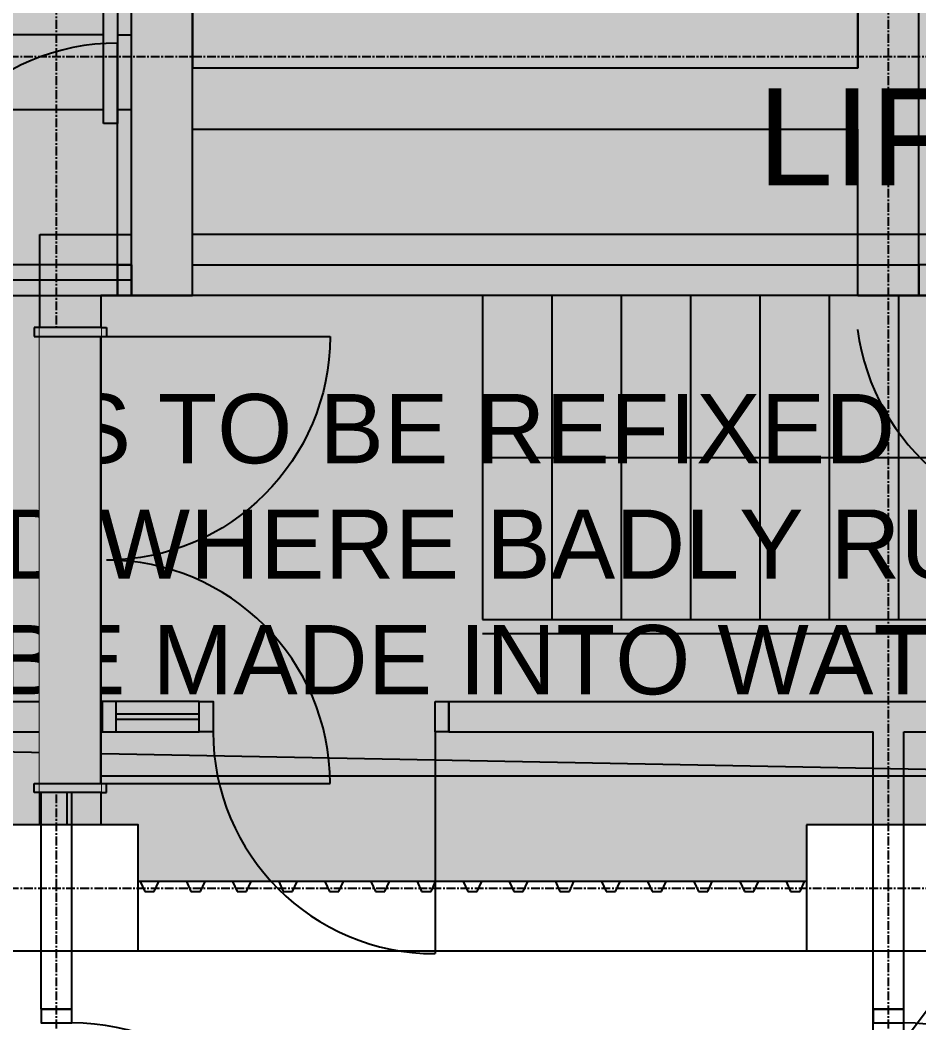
# Model space of a CAD drawing. Header units: millimetres. Extents: x -27283 to 30143, y -18440 to 22926.
# Drawn here: x -5664 to -2423, y -5709 to -2091 of the extents above; entities that cross this region are included whole.
import ezdxf
from ezdxf.enums import TextEntityAlignment as Align

# ---------------------------------------------------------------- set-up
doc = ezdxf.new("R2010")
doc.units = ezdxf.units.MM
doc.set_wipeout_variables(frame=1)
doc.linetypes.add('PCENTRE', pattern=[50.8, 31.75, -6.35, 6.35, -6.35])
doc.linetypes.add('PCENTRE2', pattern=[28.575, 19.05, -3.175, 3.175, -3.175])
for name, color, linetype in [('11th Floor - Doors Windows and Openings', 7, 'Continuous'), ('11th Floor - Structural Members', 7, 'Continuous'), ('11th Floor - Walls', 7, 'Continuous'), ('Boundaries_and_building_grids', 140, 'PCENTRE2'), ('Lift Motor Room Roof - Hatch', 7, 'Continuous'), ('Lift Motor Room Roof - Roofs', 7, 'Continuous'), ('Lift Motor Room Roof - Structural Members', 7, 'Continuous'), ('Lift Motor Room Roof - Text and Leaders', 7, 'Continuous'), ('Lift Motor Room Roof - Walls', 7, 'Continuous'), ('Roof - General', 7, 'Continuous'), ('Roof - Stairs', 7, 'Continuous'), ('Roof - Structural Members', 7, 'Continuous'), ('Roof - Text and Leaders', 7, 'Continuous'), ('Roof - Walls', 7, 'Continuous'), ('Sixth Floor - Doors Windows and Openings', 7, 'Continuous'), ('Sixth Floor - Structural Members', 7, 'Continuous'), ('Sixth Floor - Walls', 7, 'Continuous'), ('Tenth Floor - Doors Windows and Openings', 7, 'Continuous'), ('Tenth Floor - Structural Members', 7, 'Continuous'), ('Tenth Floor - Walls', 7, 'Continuous')]:
    doc.layers.add(name, color=color, linetype=linetype)
doc.styles.add('_ArchAttributes', font='arial.ttf')
doc.styles.add('Arial1', font='arial.ttf')
doc.dimstyles.new('ISO-25', dxfattribs={"dimtxt": 2.5, "dimasz": 2.5, "dimexe": 1.25, "dimexo": 0.625, "dimtad": 1, "dimtxsty": 'Standard', "dimcen": 2.5, "dimadec": 0, "dimazin": 0, "dimtfac": 1, "dimtmove": 0, "dimatfit": 3, "dimfxl": 1, "dimarcsym": 0})
pattern_1 = [(45, (1032.8, 3355.27), (-168.38, 168.38), []), (45, (1145.06, 3355.27), (-168.38, 168.38), [])]
pattern_2 = [(45, (-3357.2, 4224.77), (-168.38, 168.38), []), (45, (-3244.94, 4224.77), (-168.38, 168.38), [])]

# ---------------------------------------------------------------- blocks, each defined once
blk = doc.blocks.new('Door')
at = {"layer": 'Roof - General', "color": 2, "linetype": 'Continuous'}
for p, q in [((-838.5, 240), (-806.5, 240)), ((838.5, 240), (806.5, 240)), ((-838.5, -20), (-806.5, -20)), ((-806.5, -20), (-806.5, -826.5)), ((838.5, -20), (806.5, -20)), ((806.5, -20), (806.5, -826.5))]:
    blk.add_line(p, q, dxfattribs=at)
blk.add_arc((-808.9, -19), 808.9, 187.4292, 359.9286, dxfattribs=at)
at = {"layer": 'Roof - General', "color": 2, "linetype": 'Continuous', "extrusion": (0, 0, -1)}
blk.add_arc((-806.5, -20), 806.5, 270, 0, dxfattribs=at)
at = {"layer": 'Roof - General', "color": 3, "linetype": 'Continuous', "style": '_ArchAttributes', "flags": 1}
for tag, p in [('Elevation Symbol', (0, 110)), ('Head Height', (0, 110)), ('Reference', (0, 111.5, 286)), ('Height', (0, 110)), ('Width', (0, 110)), ('Type', (0, 110))]:
    blk.add_attdef(tag, text='', height=50, dxfattribs=at).set_placement(p, align=Align.MIDDLE_CENTER)
at = {"color": 9, "linetype": 'Continuous'}
blk.add_wipeout([(-838.5, 0), (838.5, 0), (838.5, 220), (-838.5, 220)], dxfattribs=at).dxf.layer = 'Roof - General'
at = {"linetype": 'Continuous'}
h = blk.add_hatch(dxfattribs=at)
h.set_pattern_fill('ANSI32', color=12, scale=25)
h.set_pattern_definition(pattern_1)
h.paths.add_polyline_path([(-838.5, 220), (-838.5, 0), (-838.5, 0)])
h = blk.add_hatch(dxfattribs=at)
h.set_pattern_fill('ANSI32', color=12, scale=25)
h.set_pattern_definition(pattern_1)
h.paths.add_polyline_path([(838.5, 220), (838.5, 0), (838.5, 0)])
at = {"layer": 'Roof - General', "color": 2, "linetype": 'Continuous'}
for p, q in [((-838.5, 220), (-838.5, 240)), ((-806.5, 240), (-806.5, -20)), ((806.5, 240), (806.5, -20)), ((838.5, 220), (838.5, 240)), ((-838.5, 0), (-838.5, -20)), ((838.5, 0), (838.5, -20))]:
    blk.add_line(p, q, dxfattribs=at)
at = {"layer": 'Roof - General', "color": 3, "linetype": 'Continuous'}
for p, q in [((-838.5, 0), (-838.5, 220)), ((838.5, 0), (838.5, 220))]:
    blk.add_line(p, q, dxfattribs=at)
at = {"layer": 'Roof - General', "color": 1, "linetype": 'Continuous'}
blk.add_line((-806.5, 0), (806.5, 0), dxfattribs=at)
blk = doc.blocks.new('Door1')
at = {"layer": 'Roof - General', "color": 2, "linetype": 'Continuous', "lineweight": -3}
for p, q in [((-20, 838.5), (-20, 806.5)), ((240, 838.5), (240, 806.5)), ((-20, 806.5), (-826.5, 806.5)), ((-20, -806.5), (-826.5, -806.5)), ((-20, -838.5), (-20, -806.5)), ((240, -838.5), (240, -806.5))]:
    blk.add_line(p, q, dxfattribs=at)
blk.add_arc((-20, 806.5), 806.5, 180, 270, dxfattribs=at)
at = {"layer": 'Roof - General', "color": 2, "linetype": 'Continuous', "lineweight": -3, "extrusion": (0, 0, -1)}
blk.add_arc((20, -806.5), 806.5, 0, 90, dxfattribs=at)
at = {"layer": 'Roof - General', "color": 3, "linetype": 'Continuous', "lineweight": -3, "style": '_ArchAttributes', "flags": 1}
for tag, p in [('Elevation Symbol', (110, 0)), ('Head Height', (110, 0)), ('Reference', (111.5, 0, 286)), ('Height', (110, 0)), ('Width', (110, 0)), ('Type', (110, 0))]:
    blk.add_attdef(tag, text='', height=50, dxfattribs=at).set_placement(p, align=Align.MIDDLE_CENTER)
at = {"color": 9, "linetype": 'Continuous', "lineweight": -3}
blk.add_wipeout([(0, 838.5), (0, -838.5), (220, -838.5), (220, 838.5)], dxfattribs=at).dxf.layer = 'Roof - General'
at = {"linetype": 'Continuous', "lineweight": -3}
h = blk.add_hatch(dxfattribs=at)
h.set_pattern_fill('ANSI32', color=12, scale=25)
h.set_pattern_definition(pattern_2)
h.paths.add_polyline_path([(220, 838.5), (0, 838.5), (0, 838.5)])
h = blk.add_hatch(dxfattribs=at)
h.set_pattern_fill('ANSI32', color=12, scale=25)
h.set_pattern_definition(pattern_2)
h.paths.add_polyline_path([(220, -838.5), (0, -838.5), (0, -838.5)])
at = {"layer": 'Roof - General', "color": 2, "linetype": 'Continuous', "lineweight": -3}
for p, q in [((0, 838.5), (-20, 838.5)), ((220, 838.5), (240, 838.5)), ((240, 806.5), (-20, 806.5)), ((240, -806.5), (-20, -806.5)), ((0, -838.5), (-20, -838.5)), ((220, -838.5), (240, -838.5))]:
    blk.add_line(p, q, dxfattribs=at)
at = {"layer": 'Roof - General', "color": 3, "linetype": 'Continuous', "lineweight": -3}
for p, q in [((0, 838.5), (220, 838.5)), ((0, -838.5), (220, -838.5))]:
    blk.add_line(p, q, dxfattribs=at)
at = {"layer": 'Roof - General', "color": 1, "linetype": 'Continuous', "lineweight": -3}
blk.add_line((0, 806.5), (0, -806.5), dxfattribs=at)

msp = doc.modelspace()

# ---------------------------------------------------------------- hatches: boundary and pattern name
at = {"layer": 'Lift Motor Room Roof - Hatch', "linetype": 'Continuous', "lineweight": -3}
h = msp.add_hatch(dxfattribs=at)
h.set_pattern_fill('GENERAL', color=8, scale=25, style=0)
h.set_pattern_definition([(90, (0, 0), (-25, 2e-15), [0.25, -199.75]), (90, (0.98, 2.5), (-25, 2e-15), [0.25, -199.75]), (90, (1.955, 5), (-25, 2e-15), [0.25, -199.75]), (90, (2.917, 7.5), (-25, 2e-15), [0.25, -199.75]), (90, (3.862, 10), (-25, 2e-15), [0.25, -199.75]), (90, (4.782, 12.5), (-25, 2e-15), [0.25, -199.75]), (90, (5.675, 15), (-25, 2e-15), [0.25, -199.75]), (90, (6.53, 17.5), (-25, 2e-15), [0.25, -199.75]), (90, (7.348, 20), (-25, 2e-15), [0.25, -199.75]), (90, (8.117, 22.5), (-25, 2e-15), [0.25, -199.75]), (90, (8.84, 25), (-25, 2e-15), [0.25, -199.75]), (90, (9.505, 27.5), (-25, 2e-15), [0.25, -199.75]), (90, (10.113, 30), (-25, 2e-15), [0.25, -199.75]), (90, (10.658, 32.5), (-25, 2e-15), [0.25, -199.75]), (90, (11.137, 35), (-25, 2e-15), [0.25, -199.75]), (90, (11.547, 37.5), (-25, 2e-15), [0.25, -199.75]), (90, (11.887, 40), (-25, 2e-15), [0.25, -199.75]), (90, (12.155, 42.5), (-25, 2e-15), [0.25, -199.75]), (90, (12.345, 45), (-25, 2e-15), [0.25, -199.75]), (90, (12.463, 47.5), (-25, 2e-15), [0.25, -199.75]), (90, (12.5, 50), (-25, 2e-15), [0.25, -199.75]), (90, (0.98, 97.5), (-25, 2e-15), [0.25, -199.75]), (90, (1.955, 95), (-25, 2e-15), [0.25, -199.75]), (90, (2.917, 92.5), (-25, 2e-15), [0.25, -199.75]), (90, (3.862, 90), (-25, 2e-15), [0.25, -199.75]), (90, (4.782, 87.5), (-25, 2e-15), [0.25, -199.75]), (90, (5.675, 85), (-25, 2e-15), [0.25, -199.75]), (90, (6.53, 82.5), (-25, 2e-15), [0.25, -199.75]), (90, (7.348, 80), (-25, 2e-15), [0.25, -199.75]), (90, (8.117, 77.5), (-25, 2e-15), [0.25, -199.75]), (90, (8.84, 75), (-25, 2e-15), [0.25, -199.75]), (90, (9.505, 72.5), (-25, 2e-15), [0.25, -199.75]), (90, (10.113, 70), (-25, 2e-15), [0.25, -199.75]), (90, (10.658, 67.5), (-25, 2e-15), [0.25, -199.75]), (90, (11.137, 65), (-25, 2e-15), [0.25, -199.75]), (90, (11.547, 62.5), (-25, 2e-15), [0.25, -199.75]), (90, (11.887, 60), (-25, 2e-15), [0.25, -199.75]), (90, (12.155, 57.5), (-25, 2e-15), [0.25, -199.75]), (90, (12.345, 55), (-25, 2e-15), [0.25, -199.75]), (90, (12.463, 52.5), (-25, 2e-15), [0.25, -199.75]), (90, (-0.98, 102.5), (-25, 2e-15), [0.25, -199.75]), (90, (-1.955, 105), (-25, 2e-15), [0.25, -199.75]), (90, (-2.917, 107.5), (-25, 2e-15), [0.25, -199.75]), (90, (-3.862, 110), (-25, 2e-15), [0.25, -199.75]), (90, (-4.782, 112.5), (-25, 2e-15), [0.25, -199.75]), (90, (-5.675, 115), (-25, 2e-15), [0.25, -199.75]), (90, (-6.53, 117.5), (-25, 2e-15), [0.25, -199.75]), (90, (-7.348, 120), (-25, 2e-15), [0.25, -199.75]), (90, (-8.117, 122.5), (-25, 2e-15), [0.25, -199.75]), (90, (-8.84, 125), (-25, 2e-15), [0.25, -199.75]), (90, (-9.505, 127.5), (-25, 2e-15), [0.25, -199.75]), (90, (-10.113, 130), (-25, 2e-15), [0.25, -199.75]), (90, (-10.658, 132.5), (-25, 2e-15), [0.25, -199.75]), (90, (-11.137, 135), (-25, 2e-15), [0.25, -199.75]), (90, (-11.547, 137.5), (-25, 2e-15), [0.25, -199.75]), (90, (-11.887, 140), (-25, 2e-15), [0.25, -199.75]), (90, (-12.155, 142.5), (-25, 2e-15), [0.25, -199.75]), (90, (-12.345, 145), (-25, 2e-15), [0.25, -199.75]), (90, (-12.463, 147.5), (-25, 2e-15), [0.25, -199.75]), (90, (-12.5, 150), (-25, 2e-15), [0.25, -199.75]), (90, (-0.98, 197.5), (-25, 2e-15), [0.25, -199.75]), (90, (-1.955, 195), (-25, 2e-15), [0.25, -199.75]), (90, (-2.917, 192.5), (-25, 2e-15), [0.25, -199.75]), (90, (-3.862, 190), (-25, 2e-15), [0.25, -199.75]), (90, (-4.782, 187.5), (-25, 2e-15), [0.25, -199.75]), (90, (-5.675, 185), (-25, 2e-15), [0.25, -199.75]), (90, (-6.53, 182.5), (-25, 2e-15), [0.25, -199.75]), (90, (-7.348, 180), (-25, 2e-15), [0.25, -199.75]), (90, (-8.117, 177.5), (-25, 2e-15), [0.25, -199.75]), (90, (-8.84, 175), (-25, 2e-15), [0.25, -199.75]), (90, (-9.505, 172.5), (-25, 2e-15), [0.25, -199.75]), (90, (-10.113, 170), (-25, 2e-15), [0.25, -199.75]), (90, (-10.658, 167.5), (-25, 2e-15), [0.25, -199.75]), (90, (-11.137, 165), (-25, 2e-15), [0.25, -199.75]), (90, (-11.547, 162.5), (-25, 2e-15), [0.25, -199.75]), (90, (-11.887, 160), (-25, 2e-15), [0.25, -199.75]), (90, (-12.155, 157.5), (-25, 2e-15), [0.25, -199.75]), (90, (-12.345, 155), (-25, 2e-15), [0.25, -199.75]), (90, (-12.463, 152.5), (-25, 2e-15), [0.25, -199.75]), (90, (0, 100), (-25, 2e-15), [0.25, -199.75])])
h.paths.add_polyline_path([(-5237.8, -5199.3), (-5237.8, -4994.3), (-5495.3, -4994.3), (-5495.3, -4819.3), (3429.7, -4819.3), (3429.7, -4994.3), (3172.2, -4994.3), (3172.2, -5199.3), (762.2, -5199.3), (762.2, -4994.3), (172.2, -4994.3), (172.2, -5199.3), (-2237.8, -5199.3), (-2237.8, -4994.3), (-2827.8, -4994.3), (-2827.8, -5199.3)])

# ---------------------------------------------------------------- linework, layer by layer
at = {"layer": '11th Floor - Doors Windows and Openings', "color": 1, "linetype": 'Continuous'}
msp.add_line((-5312.8, -2974.3, 37950), (-5312.8, -2174.3, 37950), dxfattribs=at)
at = {"layer": '11th Floor - Doors Windows and Openings', "color": 1, "linetype": 'Continuous', "elevation": 37950}
msp.add_lwpolyline([(-5262.8, -2974.3), (-5312.8, -2974.3), (-5312.8, -3084.3), (-5262.8, -3084.3), (-5262.8, -2974.3)], dxfattribs=at)
at = {"layer": '11th Floor - Doors Windows and Openings', "color": 1, "linetype": 'Continuous'}
msp.add_arc((-5312.8, -2974.3, 37950), 800, 90, 180, dxfattribs=at)
at = {"layer": '11th Floor - Structural Members', "color": 5, "linetype": 'Continuous'}
for p, q in [((-5262.8, -3084.3, 37950), (-5262.8, 3135.7, 37950)), ((-5042.8, -2264.3, 37950), (-5042.8, 2915.7, 37950)), ((-2642.8, -2264.3, 37950), (-2642.8, -1764.3, 37950)), ((-2642.8, -2264.3, 37950), (-5042.8, -2264.3, 37950)), ((-5042.8, -3084.3, 37950), (-5042.8, -2484.3, 37950)), ((-5042.8, -2484.3, 37950), (-2642.8, -2484.3, 37950)), ((-5262.8, -3084.3, 37950), (-5042.8, -3084.3, 37950))]:
    msp.add_line(p, q, dxfattribs=at)
at = {"layer": '11th Floor - Walls', "color": 2, "linetype": 'Continuous', "elevation": 37950}
msp.add_lwpolyline([(-2422.8, -3084.3), (-5042.8, -3084.3), (-5042.8, -2974.3), (-2422.8, -2974.3)], dxfattribs=at)
at = {"layer": 'Boundaries_and_building_grids', "color": 140, "linetype": 'PCENTRE', "lineweight": -3}
for p, q in [((-5532.8, -11774.3), (-5532.8, 11825.7)), ((-2532.8, -11774.3), (-2532.8, 11825.7)), ((25217.2, -2224.3), (-27282.8, -2224.3)), ((25217.2, -5224.3), (-27282.8, -5224.3))]:
    msp.add_line(p, q, dxfattribs=at)
at = {"layer": 'Lift Motor Room Roof - Roofs', "color": 1, "linetype": 'Continuous', "lineweight": -3}
msp.add_line((-12677.8, -4597.5, 46830), (-1032.8, -4819.3, 46830), dxfattribs=at)
at = {"layer": 'Lift Motor Room Roof - Roofs', "color": 3, "linetype": 'Continuous', "lineweight": -3}
for p, q in [((3429.7, -4819.3, 46830), (-5495.3, -4819.3, 46830)), ((-5495.3, -4819.3, 46830), (-5495.3, -4994.3, 46830)), ((-5495.3, -4994.3, 46830), (-14322.8, -4994.3, 46830))]:
    msp.add_line(p, q, dxfattribs=at)
at = {"layer": 'Lift Motor Room Roof - Roofs', "color": 4, "linetype": 'Continuous', "lineweight": -3}
msp.add_line((-2827.8, -5199.3, 46830), (-5237.8, -5199.3, 46830), dxfattribs=at)
at = {"layer": 'Lift Motor Room Roof - Structural Members', "color": 5, "linetype": 'Continuous', "lineweight": -3, "elevation": 46830}
for points in [[(-5827.8, -4994.3), (-5827.8, -5449.3), (-5237.8, -5449.3), (-5237.8, -4994.3)], [(-2827.8, -4994.3), (-2827.8, -5449.3), (-2237.8, -5449.3), (-2237.8, -4994.3)]]:
    msp.add_lwpolyline(points, close=True, dxfattribs=at)
at = {"layer": 'Lift Motor Room Roof - Walls', "color": 1, "linetype": 'Continuous'}
for p, q in [((-5230.5, -5199.3, 46830), (-5237.8, -5199.3, 46830)), ((-5230.5, -5199.3, 46830), (-5214, -5235.2, 46830)), ((-5180, -5235.2, 46830), (-5163.6, -5199.3, 46830)), ((-5064.2, -5199.3, 46830), (-5163.6, -5199.3, 46830)), ((-5064.2, -5199.3, 46830), (-5047.7, -5235.2, 46830)), ((-5013.7, -5235.2, 46830), (-4997.2, -5199.3, 46830)), ((-4897.8, -5199.3, 46830), (-4997.2, -5199.3, 46830)), ((-4897.8, -5199.3, 46830), (-4881.4, -5235.2, 46830)), ((-4847.4, -5235.2, 46830), (-4830.9, -5199.3, 46830)), ((-4731.5, -5199.3, 46830), (-4830.9, -5199.3, 46830)), ((-4731.5, -5199.3, 46830), (-4715, -5235.2, 46830)), ((-4681.1, -5235.2, 46830), (-4664.6, -5199.3, 46830)), ((-4565.2, -5199.3, 46830), (-4664.6, -5199.3, 46830)), ((-4565.2, -5199.3, 46830), (-4548.7, -5235.2, 46830)), ((-4514.8, -5235.2, 46830), (-4498.3, -5199.3, 46830)), ((-4398.9, -5199.3, 46830), (-4498.3, -5199.3, 46830)), ((-4398.9, -5199.3, 46830), (-4382.4, -5235.2, 46830)), ((-4348.5, -5235.2, 46830), (-4332, -5199.3, 46830)), ((-4232.6, -5199.3, 46830), (-4332, -5199.3, 46830)), ((-4232.6, -5199.3, 46830), (-4216.1, -5235.2, 46830)), ((-4182.2, -5235.2, 46830), (-4165.7, -5199.3, 46830)), ((-4066.3, -5199.3, 46830), (-4165.7, -5199.3, 46830)), ((-4066.3, -5199.3, 46830), (-4049.8, -5235.2, 46830)), ((-4015.8, -5235.2, 46830), (-3999.3, -5199.3, 46830)), ((-3899.9, -5199.3, 46830), (-3999.3, -5199.3, 46830)), ((-3899.9, -5199.3, 46830), (-3883.5, -5235.2, 46830)), ((-3849.5, -5235.2, 46830), (-3833, -5199.3, 46830)), ((-3733.6, -5199.3, 46830), (-3833, -5199.3, 46830)), ((-3733.6, -5199.3, 46830), (-3717.1, -5235.2, 46830)), ((-3683.2, -5235.2, 46830), (-3666.7, -5199.3, 46830)), ((-3567.3, -5199.3, 46830), (-3666.7, -5199.3, 46830)), ((-3567.3, -5199.3, 46830), (-3550.8, -5235.2, 46830)), ((-3516.9, -5235.2, 46830), (-3500.4, -5199.3, 46830)), ((-3401, -5199.3, 46830), (-3500.4, -5199.3, 46830)), ((-3401, -5199.3, 46830), (-3384.5, -5235.2, 46830)), ((-3350.6, -5235.2, 46830), (-3334.1, -5199.3, 46830)), ((-3234.7, -5199.3, 46830), (-3334.1, -5199.3, 46830)), ((-3234.7, -5199.3, 46830), (-3218.2, -5235.2, 46830)), ((-3184.3, -5235.2, 46830), (-3167.8, -5199.3, 46830)), ((-3068.4, -5199.3, 46830), (-3167.8, -5199.3, 46830)), ((-3068.4, -5199.3, 46830), (-3051.9, -5235.2, 46830)), ((-3017.9, -5235.2, 46830), (-3001.5, -5199.3, 46830)), ((-2902.1, -5199.3, 46830), (-3001.5, -5199.3, 46830)), ((-2902.1, -5199.3, 46830), (-2885.6, -5235.2, 46830)), ((-2851.6, -5235.2, 46830), (-2835.1, -5199.3, 46830)), ((-2827.8, -5199.3, 46830), (-2835.1, -5199.3, 46830)), ((-5214, -5235.2, 46830), (-5180, -5235.2, 46830)), ((-5047.7, -5235.2, 46830), (-5013.7, -5235.2, 46830)), ((-4881.4, -5235.2, 46830), (-4847.4, -5235.2, 46830)), ((-4715, -5235.2, 46830), (-4681.1, -5235.2, 46830)), ((-4548.7, -5235.2, 46830), (-4514.8, -5235.2, 46830)), ((-4382.4, -5235.2, 46830), (-4348.5, -5235.2, 46830)), ((-4216.1, -5235.2, 46830), (-4182.2, -5235.2, 46830)), ((-4049.8, -5235.2, 46830), (-4015.8, -5235.2, 46830)), ((-3883.5, -5235.2, 46830), (-3849.5, -5235.2, 46830)), ((-3717.1, -5235.2, 46830), (-3683.2, -5235.2, 46830)), ((-3550.8, -5235.2, 46830), (-3516.9, -5235.2, 46830)), ((-3384.5, -5235.2, 46830), (-3350.6, -5235.2, 46830)), ((-3218.2, -5235.2, 46830), (-3184.3, -5235.2, 46830)), ((-3051.9, -5235.2, 46830), (-3017.9, -5235.2, 46830)), ((-2885.6, -5235.2, 46830), (-2851.6, -5235.2, 46830))]:
    msp.add_line(p, q, dxfattribs=at)
at = {"layer": 'Roof - Stairs', "color": 1, "linetype": 'Continuous'}
for p, q in [((-5362.8, -2464.3, 42250), (-5362.8, 1415.7, 42250)), ((-5312.8, 1415.7, 42250), (-5312.8, -2464.3, 42250)), ((-5362.8, -2144.3, 42250), (-6667.8, -2144.3, 42250)), ((-5312.8, -2144.3, 42250), (-5262.8, -2144.3, 42250)), ((-6667.8, -2414.3, 42250), (-5362.8, -2414.3, 42250)), ((-5312.8, -2414.3, 42250), (-5262.8, -2414.3, 42250)), ((-5312.8, -2464.3, 42250), (-5362.8, -2464.3, 42250)), ((-3996.3, -3084.3, 42250), (-3996.3, -4253.8, 42250)), ((-3746.3, -3084.3, 42250), (-3746.3, -4253.8, 42250)), ((-3496.3, -3084.3, 42250), (-3496.3, -4253.8, 42250)), ((-3246.3, -3084.3, 42250), (-3246.3, -4253.8, 42250)), ((-2996.3, -3084.3, 42250), (-2996.3, -4253.8, 42250)), ((-2746.3, -3084.3, 42250), (-2746.3, -4253.8, 42250)), ((-3996.3, -4253.8, 42250), (-1996.3, -4253.8, 42250)), ((-3996.3, -4303.8, 42250), (-1996.3, -4303.8, 42250))]:
    msp.add_line(p, q, dxfattribs=at)
at = {"layer": 'Roof - Structural Members', "color": 5, "linetype": 'Continuous'}
for p, q in [((-5042.8, 2915.7, 42250), (-5042.8, -2264.3, 42250)), ((-2642.8, 2915.7, 42250), (-2642.8, -2264.3, 42250)), ((-2642.8, -2264.3, 42250), (-5042.8, -2264.3, 42250))]:
    msp.add_line(p, q, dxfattribs=at)
at = {"layer": 'Roof - Structural Members', "color": 5, "linetype": 'Continuous', "lineweight": -3, "elevation": 42250}
for points in [[(-5827.8, -4994.3), (-5827.8, -5449.3), (-5237.8, -5449.3), (-5237.8, -4994.3)], [(-2827.8, -4994.3), (-2827.8, -5449.3), (-2237.8, -5449.3), (-2237.8, -4994.3)]]:
    msp.add_lwpolyline(points, close=True, dxfattribs=at)
at = {"layer": 'Roof - Walls', "color": 3, "linetype": 'Continuous', "lineweight": -3}
for p, q in [((-5042.8, -2864.3, 42250), (-5042.8, 3135.7, 42250)), ((-5262.8, -2864.3, 42250), (-5262.8, 2915.7, 42250)), ((-5592.8, -2864.3, 42250), (-5262.8, -2864.3, 42250)), ((6357.2, -2864.3, 42250), (-5042.8, -2864.3, 42250)), ((6577.2, -3084.3, 42250), (-5372.8, -3084.3, 42250))]:
    msp.add_line(p, q, dxfattribs=at)
at = {"layer": 'Roof - Walls', "color": 3, "linetype": 'Continuous'}
for p, q in [((-5592.8, -4994.3, 42250), (-5592.8, -2864.3, 42250)), ((-5372.8, -3084.3, 42250), (-5372.8, -4994.3, 42250))]:
    msp.add_line(p, q, dxfattribs=at)
at = {"layer": 'Sixth Floor - Doors Windows and Openings', "color": 1, "linetype": 'Continuous', "lineweight": -3}
for p, q in [((-5312.8, -2974.3, 20700), (-5312.8, -2174.3, 20700)), ((-5017.8, -4549.3, 20700), (-5317.8, -4549.3, 20700)), ((-5317.8, -4594.3, 20700), (-5017.8, -4594.3, 20700)), ((-5017.8, -4614.3, 20700), (-5317.8, -4614.3, 20700)), ((-5317.8, -4659.3, 20700), (-5017.8, -4659.3, 20700)), ((-4167.8, -4659.3, 20700), (-4167.8, -5459.3, 20700))]:
    msp.add_line(p, q, dxfattribs=at)
at = {"layer": 'Sixth Floor - Doors Windows and Openings', "color": 1, "linetype": 'Continuous', "lineweight": -3, "elevation": 20700}
for points in [[(-5262.8, -2974.3), (-5262.8, -3084.3), (-5312.8, -3084.3), (-5312.8, -2974.3), (-5262.8, -2974.3)], [(-2372.8, -3084.3), (-2372.8, -2974.3), (-2422.8, -2974.3), (-2422.8, -3084.3), (-2372.8, -3084.3)], [(-5317.8, -4659.3), (-5317.8, -4549.3), (-5367.8, -4549.3), (-5367.8, -4659.3), (-5317.8, -4659.3)], [(-5017.8, -4549.3), (-4967.8, -4549.3), (-4967.8, -4659.3), (-5017.8, -4659.3), (-5017.8, -4549.3)], [(-4167.8, -4549.3), (-4117.8, -4549.3), (-4117.8, -4659.3), (-4167.8, -4659.3), (-4167.8, -4549.3)]]:
    msp.add_lwpolyline(points, dxfattribs=at)
at = {"layer": 'Sixth Floor - Doors Windows and Openings', "color": 1, "linetype": 'Continuous', "lineweight": -3}
for centre, start, end in [((-5312.8, -2974.3, 20700), 90, 180), ((-4167.8, -4659.3, 20700), 180, 270)]:
    msp.add_arc(centre, 800, start, end, dxfattribs=at)
at = {"layer": 'Sixth Floor - Structural Members', "color": 5, "linetype": 'Continuous', "lineweight": -3}
for p, q in [((-5262.8, -3084.3, 20700), (-5262.8, 3135.7, 20700)), ((-5042.8, -2264.3, 20700), (-5042.8, 2915.7, 20700)), ((-2642.8, -2264.3, 20700), (-2642.8, -1764.3, 20700)), ((-2422.8, -3084.3, 20700), (-2422.8, -1764.3, 20700)), ((-2642.8, -2264.3, 20700), (-5042.8, -2264.3, 20700)), ((-5042.8, -2484.3, 20700), (-2642.8, -2484.3, 20700)), ((-5042.8, -3084.3, 20700), (-5042.8, -2484.3, 20700)), ((-2642.8, -3084.3, 20700), (-2642.8, -2484.3, 20700)), ((-5262.8, -3084.3, 20700), (-5042.8, -3084.3, 20700)), ((-2642.8, -3084.3, 20700), (-2422.8, -3084.3, 20700))]:
    msp.add_line(p, q, dxfattribs=at)
at = {"layer": 'Sixth Floor - Walls', "color": 2, "linetype": 'Continuous', "lineweight": -3}
for p, q in [((-8367.8, -4549.3, 20700), (-5367.8, -4549.3, 20700)), ((-5367.8, -4659.3, 20700), (-5367.8, -4549.3, 20700)), ((-4117.8, -4659.3, 20700), (-4117.8, -4549.3, 20700)), ((-4117.8, -4549.3, 20700), (-2367.8, -4549.3, 20700)), ((-8367.8, -4659.3, 20700), (-5367.8, -4659.3, 20700)), ((-4117.8, -4659.3, 20700), (-2587.8, -4659.3, 20700)), ((-2587.8, -9524.3, 20700), (-2587.8, -4659.3, 20700)), ((-2477.8, -9524.3, 20700), (-2477.8, -4659.3, 20700)), ((-2477.8, -4659.3, 20700), (-2367.8, -4659.3, 20700))]:
    msp.add_line(p, q, dxfattribs=at)
at = {"layer": 'Tenth Floor - Doors Windows and Openings', "color": 1, "linetype": 'Continuous'}
for p, q in [((-5262.8, -2974.3, 34500), (-5764.6, -2974.3, 34500)), ((-5262.8, -3029.3, 34500), (-5764.6, -3029.3, 34500)), ((-5764.6, -3084.3, 34500), (-5262.8, -3084.3, 34500))]:
    msp.add_line(p, q, dxfattribs=at)
at = {"layer": 'Tenth Floor - Doors Windows and Openings', "color": 1, "linetype": 'Continuous', "lineweight": -3}
for p, q in [((-5017.8, -4549.3, 34500), (-5317.8, -4549.3, 34500)), ((-5317.8, -4594.3, 34500), (-5017.8, -4594.3, 34500)), ((-5017.8, -4614.3, 34500), (-5317.8, -4614.3, 34500)), ((-5317.8, -4659.3, 34500), (-5017.8, -4659.3, 34500)), ((-4167.8, -4659.3, 34500), (-4167.8, -5459.3, 34500))]:
    msp.add_line(p, q, dxfattribs=at)
at = {"layer": 'Tenth Floor - Doors Windows and Openings', "color": 1, "linetype": 'Continuous', "lineweight": -3, "elevation": 34500}
for points in [[(-5317.8, -4659.3), (-5317.8, -4549.3), (-5367.8, -4549.3), (-5367.8, -4659.3), (-5317.8, -4659.3)], [(-5017.8, -4549.3), (-4967.8, -4549.3), (-4967.8, -4659.3), (-5017.8, -4659.3), (-5017.8, -4549.3)], [(-4167.8, -4549.3), (-4117.8, -4549.3), (-4117.8, -4659.3), (-4167.8, -4659.3), (-4167.8, -4549.3)], [(-5587.8, -5659.3), (-5587.8, -5709.3), (-5477.8, -5709.3), (-5477.8, -5659.3), (-5587.8, -5659.3)], [(-2587.8, -5659.3), (-2587.8, -5709.3), (-2477.8, -5709.3), (-2477.8, -5659.3), (-2587.8, -5659.3)]]:
    msp.add_lwpolyline(points, dxfattribs=at)
at = {"layer": 'Tenth Floor - Doors Windows and Openings', "color": 1, "linetype": 'Continuous', "lineweight": -3}
for centre, start, end in [((-4167.8, -4659.3, 34500), 180, 270), ((-5477.8, -6509.3, 34500), 0, 90), ((-2477.8, -6509.3, 34500), 0, 90)]:
    msp.add_arc(centre, 800, start, end, dxfattribs=at)
at = {"layer": 'Tenth Floor - Structural Members', "color": 5, "linetype": 'Continuous'}
for p, q in [((-5262.8, -3084.3, 34500), (-5262.8, 3135.7, 34500)), ((-5042.8, -2264.3, 34500), (-5042.8, 2915.7, 34500)), ((-2642.8, -2264.3, 34500), (-2642.8, -1764.3, 34500)), ((-2422.8, -3084.3, 34500), (-2422.8, -1764.3, 34500)), ((-2642.8, -2264.3, 34500), (-5042.8, -2264.3, 34500)), ((-5042.8, -3084.3, 34500), (-5042.8, -2484.3, 34500)), ((-5042.8, -2484.3, 34500), (-2642.8, -2484.3, 34500)), ((-2642.8, -3084.3, 34500), (-2642.8, -2484.3, 34500)), ((-5262.8, -3084.3, 34500), (-5042.8, -3084.3, 34500)), ((-2642.8, -3084.3, 34500), (-2422.8, -3084.3, 34500))]:
    msp.add_line(p, q, dxfattribs=at)
at = {"layer": 'Tenth Floor - Walls', "color": 2, "linetype": 'Continuous', "lineweight": -3}
for p, q in [((-7117.8, -4549.3, 34500), (-5367.8, -4549.3, 34500)), ((-5367.8, -4659.3, 34500), (-5367.8, -4549.3, 34500)), ((-4117.8, -4549.3, 34500), (-737.2, -4549.3, 34500)), ((-4117.8, -4659.3, 34500), (-4117.8, -4549.3, 34500)), ((-7117.8, -4659.3, 34500), (-5587.8, -4659.3, 34500)), ((-5587.8, -5659.3, 34500), (-5587.8, -4659.3, 34500)), ((-5477.8, -4659.3, 34500), (-5367.8, -4659.3, 34500)), ((-5477.8, -5659.3, 34500), (-5477.8, -4659.3, 34500)), ((-4117.8, -4659.3, 34500), (-2587.8, -4659.3, 34500)), ((-2587.8, -5659.3, 34500), (-2587.8, -4659.3, 34500)), ((-2477.8, -4659.3, 34500), (-737.2, -4659.3, 34500)), ((-2477.8, -5659.3, 34500), (-2477.8, -4659.3, 34500)), ((-5587.8, -5659.3, 34500), (-5477.8, -5659.3, 34500)), ((-2587.8, -5659.3, 34500), (-2477.8, -5659.3, 34500))]:
    msp.add_line(p, q, dxfattribs=at)

# ---------------------------------------------------------------- texts
at = {"layer": 'Roof - Text and Leaders', "color": 1, "linetype": 'Continuous', "insert": (-3004.5, -2692.9, 42250), "char_height": 350, "attachment_point": 7, "style": 'Arial1'}
msp.add_mtext('LIFT MOTOR ROOM', dxfattribs=at)

# ---------------------------------------------------------------- leaders
at = {"layer": 'Lift Motor Room Roof - Text and Leaders', "color": 3, "linetype": 'Continuous', "lineweight": -3}
for points in [[(-1880.9, -4979.4, 46830), (-2532.8, -5849.4, 46830), (-3351.4, -5849.4, 46830)], [(-783.3, -5199.3, 46830), (-1625.3, -6689.8, 46830), (-3274.6, -6689.8, 46830)], [(314.7, -5399.3, 46830), (-1032.8, -7983.2, 46830), (-3355.7, -7983.2, 46830)]]:
    msp.add_leader(points, dimstyle='ISO-25', override={"dimscale": 1, "dimasz": 500, "dimclrd": 1}, dxfattribs=at)

# ---------------------------------------------------------------- next in the draw order: block references
at = {"layer": 'Roof - General', "color": 3, "linetype": 'Continuous'}
msp.add_blockref('Door', (-1032.8, -3084.3, 42250), dxfattribs=at)

# ---------------------------------------------------------------- next in the draw order: linework, layer by layer
at = {"layer": '11th Floor - Structural Members', "color": 5, "linetype": 'Continuous'}
for p, q in [((-2422.8, -3084.3, 37950), (-2422.8, -1764.3, 37950)), ((-2642.8, -3084.3, 37950), (-2642.8, -2484.3, 37950)), ((-2642.8, -3084.3, 37950), (-2422.8, -3084.3, 37950))]:
    msp.add_line(p, q, dxfattribs=at)
at = {"layer": 'Lift Motor Room Roof - Walls', "color": 2, "linetype": 'Continuous', "elevation": 46830}
msp.add_lwpolyline([(-14777.8, 5500.7), (-14777.8, -5449.3), (12712.2, -5449.3), (12712.2, 5500.7)], close=True, dxfattribs=at)
at = {"layer": 'Roof - Stairs', "color": 1, "linetype": 'Continuous'}
for p, q in [((-2496.3, -3084.3, 42250), (-2496.3, -4253.8, 42250)), ((-3996.3, -3669, 42250), (-1996.3, -3669, 42250))]:
    msp.add_line(p, q, dxfattribs=at)

# ---------------------------------------------------------------- next in the draw order: texts
at = {"layer": 'Lift Motor Room Roof - Text and Leaders', "color": 2, "linetype": 'Continuous', "insert": (-9959.9, -3440.2, 46830), "char_height": 250, "width": 9956.583, "attachment_point": 1, "style": 'Arial1'}
msp.add_mtext('STEEL CABLE TRUNKING IS TO BE REFIXED INTO POSITION AND REPLACED WHERE BADLY RUSTED.  NO PENETRATIONS ARE TO BE MADE INTO WATERPROOFING', dxfattribs=at)

# ---------------------------------------------------------------- next in the draw order: block references
at = {"layer": 'Roof - General', "color": 3, "linetype": 'Continuous', "lineweight": -3, "rotation": 180}
msp.add_blockref('Door1', (-5372.8, -4039.3, 42250), dxfattribs=at)

# ---------------------------------------------------------------- next in the draw order: hatches: boundary and pattern name
at = {"layer": 'Lift Motor Room Roof - Hatch', "linetype": 'Continuous', "lineweight": -3}
h = msp.add_hatch(dxfattribs=at)
h.set_pattern_fill('ANGLE', color=8, scale=45, style=0)
h.set_pattern_definition([(0, (0, 0), (0, 314.325), [228.6, -85.725]), (90, (0, 0), (-314.325, 2e-14), [228.6, -85.725])])
h.paths.add_polyline_path([(-14322.8, 5045.7), (12257.2, 5045.7), (12257.2, -4994.3), (-14322.8, -4994.3)])
h.paths.add_polyline_path([(-13222.8, 135.7), (-13222.8, -3084.3), (-11422.8, -3084.3), (-11422.8, 135.7)])
h.paths.add_polyline_path([(122.2, -2904.3), (122.2, -4034.3), (1397.2, -4034.3), (1397.2, -2904.3)])

doc.saveas('drawing.dxf')
